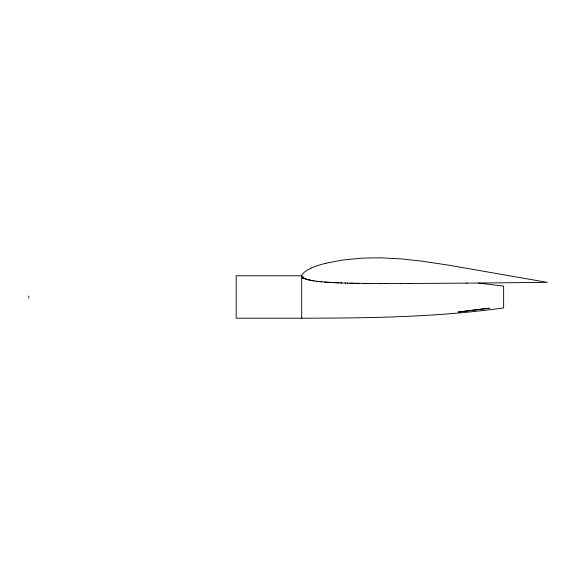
<?xml version="1.0" encoding="UTF-8"?>
<svg xmlns="http://www.w3.org/2000/svg" width="576" height="576" viewBox="0 0 576 576"><rect width="100%" height="100%" fill="white"/><g stroke="black" fill="none" stroke-linecap="round" stroke-linejoin="round"><path stroke-width="0.86" d="M325.98 263.182L342.547 260.035L362.333 258.12L380.527 257.803L401.522 258.912L422.172 261.202L448.063 265.061L547.2 282.355L466.466 283.14M410.306 283.45L467.057 283.133M401.054 283.478L385.502 283.507M400.709 283.486L408.946 283.45M408.593 283.457L410.594 283.442M310.982 268.207A42.07 42.07 0 0 0 307.462 270.022L304.481 272.095A14.465 14.465 0 0 0 302.544 274.068L301.694 275.789L236.196 275.789L236.196 318.24C325.368 317.851 415.051 320.234 503.633 307.93L503.633 286.099L478.534 283.075M384.329 283.507L386.287 283.507M379.656 283.5L381.996 283.507M381.636 283.507L384.739 283.507M380.081 283.5L371.736 283.471M368.784 283.45L372.478 283.471M366.206 283.428L366.941 283.435M369.526 283.457L358.776 283.342M363.622 283.406L364.356 283.414M356.702 283.313L358.085 283.334M357.739 283.327L359.467 283.356M353.592 283.262L355.666 283.298M355.32 283.291L357.048 283.32M351.274 283.212L352.555 283.241M353.938 283.262L349.999 283.183M350.41 283.198L340.618 282.917M347.198 283.118L347.738 283.133M345.06 283.061L345.6 283.075M341.77 282.953L337.154 282.78M338.882 282.852L335.995 282.73M334.843 282.679L336.578 282.758M335.419 282.701L325.454 282.103M333.115 282.593L333.691 282.622M331.582 282.506L332.345 282.55M330.048 282.42L330.559 282.449M329.026 282.355L329.537 282.384M328.003 282.29L328.514 282.319M326.988 282.218L327.499 282.254M326.477 282.182L324.67 282.046M324.943 282.067L318.672 281.477M321.833 281.801L320.177 281.642M319.874 281.614L319.428 281.563M316.282 281.189L318.802 281.491M316.469 281.21L314.266 280.908A100.087 100.087 0 0 1 311.522 280.462L308.434 279.814M314.143 280.886L311.767 280.505M311.105 280.382L305.734 278.986M308.304 279.778L308.045 279.713A28.426 28.426 0 0 1 306.288 279.18L304.963 278.705M305.662 278.964L304.524 278.532M304.812 278.647L304.2 278.402M303.509 278.114L303.898 278.287L302.422 277.402A2.563 2.563 0 0 1 301.91 276.696A7.308 0.569 54 0 0 301.817 276.516L301.694 275.789L301.694 318.24M302.206 277.164L301.975 276.826M28.8 295.949L28.8 298.087M310.939 268.106A86.206 86.206 0 0 1 326.002 263.297M303.005 278.23A7.308 0.403 58.8 0 1 302.861 277.963M303.962 277.517A2.887 0.886 30.9 0 1 303.257 277.034M303.271 278.424A2.887 1.937 12.3 0 1 301.896 277.279M301.651 276.768A3.154 0.857 33.4 0 1 301.874 276.725M489.204 308.225L458.474 311.998L489.204 308.225"/></g></svg>
